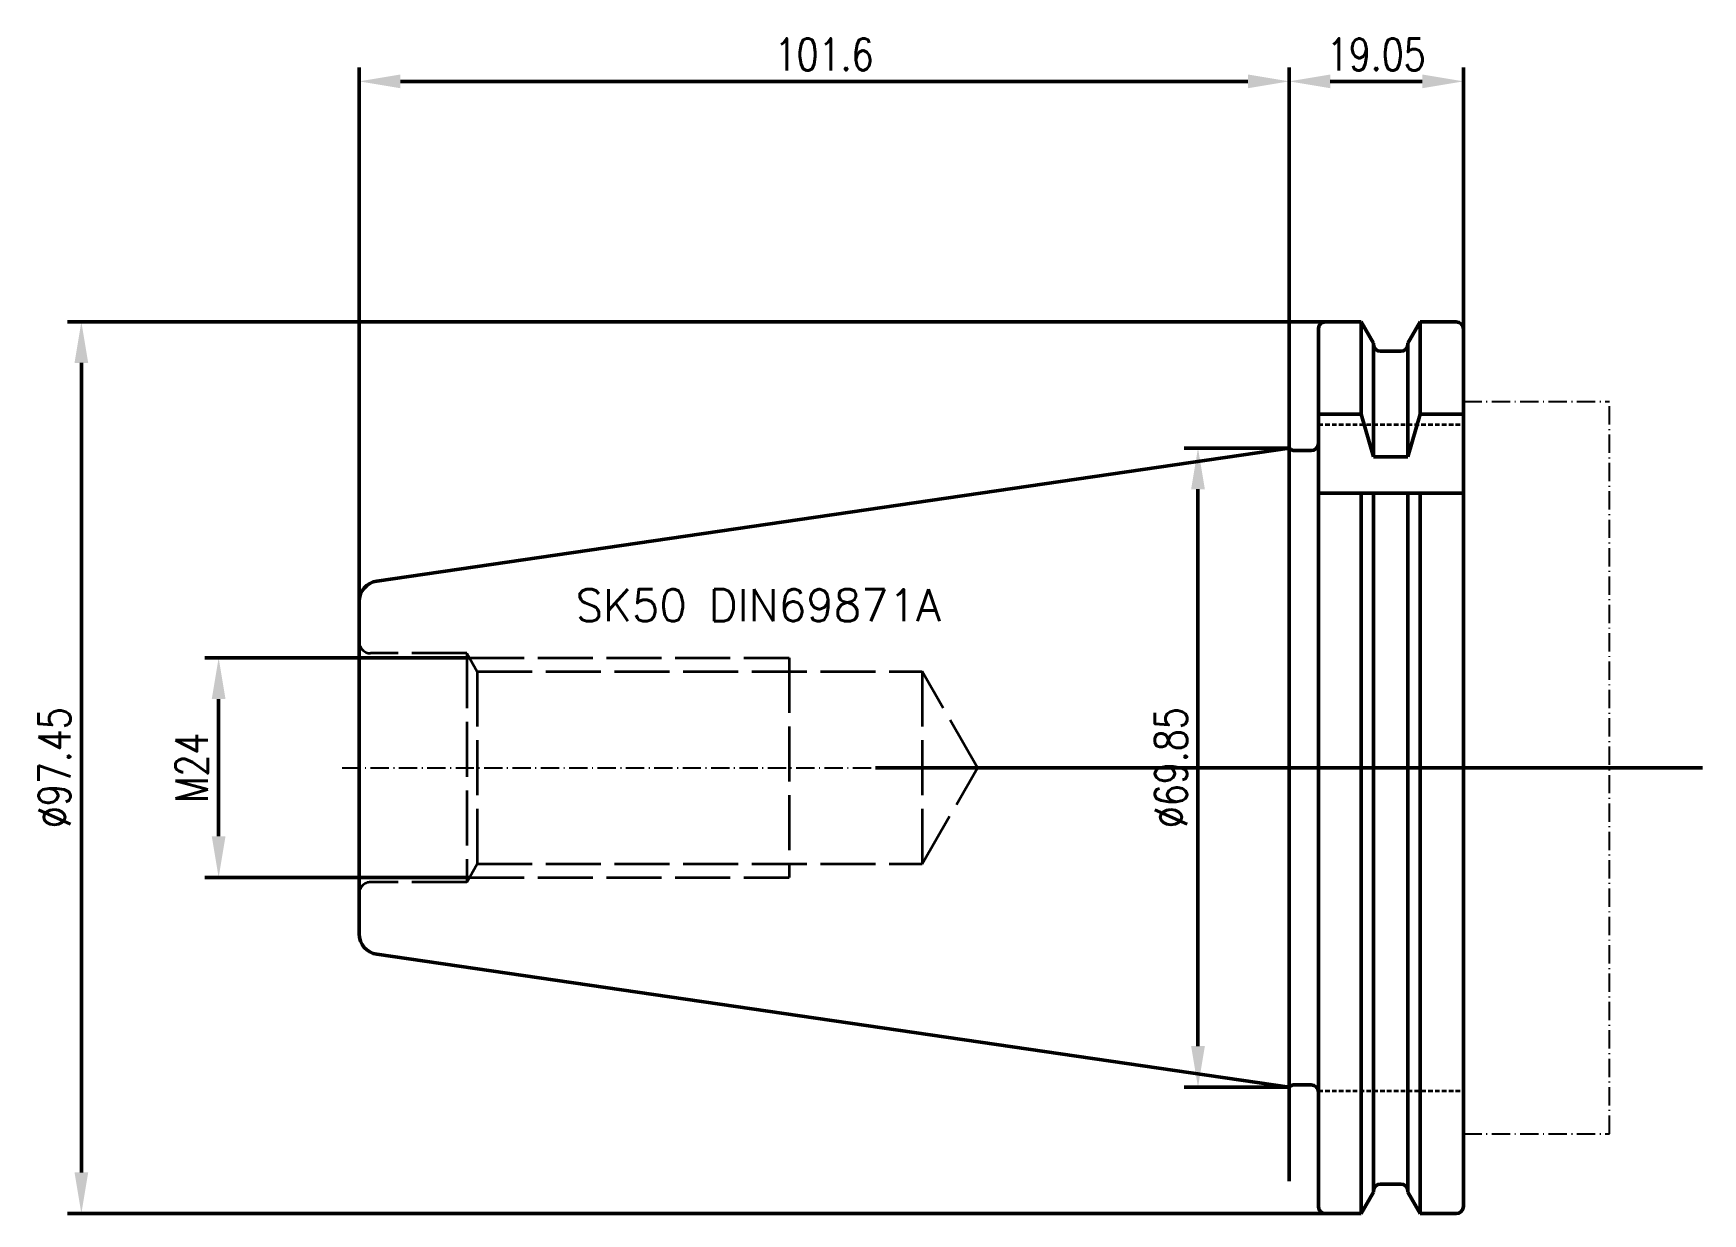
# Model space of a CAD drawing. Header units: millimetres. Extents: x 876 to 1058, y 96 to 225.
import ezdxf

# ---------------------------------------------------------------- set-up
doc = ezdxf.new("R2010")
doc.units = ezdxf.units.MM
doc.header["$LTSCALE"] = 2
for name, pattern in [('CENTER', [1.5, 1, -0.25, 0, -0.25]), ('DASH', [3.75, 3, -0.75]), ('HIDDEN', [0.375, 0.25, -0.125]), ('LONGDASH_DASH', [10.5, 6, -0.75, 3, -0.75])]:
    doc.linetypes.add(name, pattern=pattern)
for name, color, linetype, lineweight in [('1', 4, 'Continuous', 50), ('4', 2, 'LONGDASH_DASH', 25), ('6', 5, 'Continuous', 35), ('SK2', 7, 'Continuous', 25), ('SK3', 1, 'DASH', 35)]:
    doc.layers.add(name, color=color, linetype=linetype, lineweight=lineweight)
doc.styles.add('SIMPLEX', font='simplex.shx', dxfattribs={"width": 0.8})
doc.dimstyles.new('WALTER_1', dxfattribs={"dimtxt": 3.5, "dimasz": 4.5, "dimexe": 1.5, "dimexo": 0, "dimgap": 1.2, "dimtad": 1, "dimdec": 3, "dimdsep": 46, "dimtxsty": 'SIMPLEX', "dimcen": 2.5, "dimazin": 2, "dimtfac": 1, "dimtdec": 3, "dimtmove": 0, "dimatfit": 0, "dimfxl": 1.25, "dimtolj": 1, "dimarcsym": 0})

# ---------------------------------------------------------------- blocks, each defined once
blk = doc.blocks.new('*D1')
at = {"layer": 'Defpoints', "color": 0, "transparency": 16777216}
for p in [(-101.6, 75), (0, 34.92), (-101.6, 18.16)]:
    blk.add_point(p, dxfattribs=at)
at = {"layer": 'SK2', "color": 0, "lineweight": -2, "transparency": 16777216}
for p, q in [((-101.6, 18.16), (-101.6, 76.5)), ((-4.5, 75), (-97.1, 75)), ((0, 34.92), (0, 76.5))]:
    blk.add_line(p, q, dxfattribs=at)
at = {"layer": 'SK2', "color": 0, "transparency": 16777216}
for points in [[(-97.1, 75.75), (-97.1, 74.25), (-101.6, 75)], [(-4.5, 75.75), (-4.5, 74.25), (0, 75)]]:
    blk.add_solid(points, dxfattribs=at)
at = {"layer": 'SK2', "color": 0, "transparency": 16777216, "insert": (-50.8, 77.95), "char_height": 3.5, "attachment_point": 5, "style": 'SIMPLEX'}
blk.add_mtext('\\A1;101.6', dxfattribs=at)
blk = doc.blocks.new('*D2')
at = {"layer": 'Defpoints', "color": 0, "transparency": 16777216}
for p in [(-9.95, 34.925), (0, 34.925), (0, -34.925)]:
    blk.add_point(p, dxfattribs=at)
at = {"layer": 'SK2', "color": 0, "lineweight": -2, "transparency": 16777216}
for p, q in [((0, 34.925), (-11.45, 34.925)), ((-9.95, -30.425), (-9.95, 30.425)), ((0, -34.925), (-11.45, -34.925))]:
    blk.add_line(p, q, dxfattribs=at)
at = {"layer": 'SK2', "color": 0, "transparency": 16777216}
for points in [[(-10.7, 30.425), (-9.2, 30.425), (-9.95, 34.925)], [(-10.7, -30.425), (-9.2, -30.425), (-9.95, -34.925)]]:
    blk.add_solid(points, dxfattribs=at)
at = {"layer": 'SK2', "color": 0, "transparency": 16777216, "insert": (-12.9, 0), "char_height": 3.5, "attachment_point": 5, "rotation": 90, "style": 'SIMPLEX'}
blk.add_mtext('\\A1;%%C69.85', dxfattribs=at)
blk = doc.blocks.new('*D3')
at = {"layer": 'Defpoints', "color": 0, "transparency": 16777216}
for p in [(19.05, 75), (19.05, 47.925), (0, 34.925)]:
    blk.add_point(p, dxfattribs=at)
at = {"layer": 'SK2', "color": 0, "lineweight": -2, "transparency": 16777216}
for p, q in [((0, 34.925), (0, 76.5)), ((4.5, 75), (14.55, 75)), ((19.05, 47.925), (19.05, 76.5))]:
    blk.add_line(p, q, dxfattribs=at)
at = {"layer": 'SK2', "color": 0, "transparency": 16777216}
for points in [[(4.5, 75.75), (4.5, 74.25), (0, 75)], [(14.55, 75.75), (14.55, 74.25), (19.05, 75)]]:
    blk.add_solid(points, dxfattribs=at)
at = {"layer": 'SK2', "color": 0, "transparency": 16777216, "insert": (9.525, 77.95), "char_height": 3.5, "attachment_point": 5, "style": 'SIMPLEX'}
blk.add_mtext('\\A1;19.05', dxfattribs=at)
blk = doc.blocks.new('*D4')
at = {"layer": 'Defpoints', "color": 0, "transparency": 16777216}
for p in [(-116.95, 12), (-89.56127, 12), (-89.56127, -12)]:
    blk.add_point(p, dxfattribs=at)
at = {"layer": 'SK2', "color": 0, "lineweight": -2, "transparency": 16777216}
for p, q in [((-89.56127, 12), (-118.45, 12)), ((-116.95, -7.5), (-116.95, 7.5)), ((-89.56127, -12), (-118.45, -12))]:
    blk.add_line(p, q, dxfattribs=at)
at = {"layer": 'SK2', "color": 0, "transparency": 16777216}
for points in [[(-117.7, 7.5), (-116.2, 7.5), (-116.95, 12)], [(-117.7, -7.5), (-116.2, -7.5), (-116.95, -12)]]:
    blk.add_solid(points, dxfattribs=at)
at = {"layer": 'SK2', "color": 0, "transparency": 16777216, "insert": (-119.9, 0), "char_height": 3.5, "attachment_point": 5, "rotation": 90, "style": 'SIMPLEX'}
blk.add_mtext('\\A1;M24', dxfattribs=at)
blk = doc.blocks.new('*D5')
at = {"layer": 'Defpoints', "color": 0, "transparency": 16777216}
for p in [(-131.95, 48.725), (4, 48.725), (4, -48.725)]:
    blk.add_point(p, dxfattribs=at)
at = {"layer": 'SK2', "color": 0, "lineweight": -2, "transparency": 16777216}
for p, q in [((4, 48.725), (-133.45, 48.725)), ((-131.95, -44.225), (-131.95, 44.225)), ((4, -48.725), (-133.45, -48.725))]:
    blk.add_line(p, q, dxfattribs=at)
at = {"layer": 'SK2', "color": 0, "transparency": 16777216}
for points in [[(-132.7, 44.225), (-131.2, 44.225), (-131.95, 48.725)], [(-132.7, -44.225), (-131.2, -44.225), (-131.95, -48.725)]]:
    blk.add_solid(points, dxfattribs=at)
at = {"layer": 'SK2', "color": 0, "transparency": 16777216, "insert": (-134.9, 0), "char_height": 3.5, "attachment_point": 5, "rotation": 90, "style": 'SIMPLEX'}
blk.add_mtext('\\A1;%%C97.45', dxfattribs=at)
blk = doc.blocks.new('CENTER2')
at = {"layer": '1', "color": 1}
for p, q in [((0, 45.18), (0, -45.18)), ((45.18, 0), (-45.18, 0))]:
    blk.add_line(p, q, dxfattribs=at)
blk = doc.blocks.new('DIN69A50')
at = {"layer": '1', "color": 4, "linetype": 'Continuous'}
for p, q in [((3.2, 47.925), (3.2, 0)), ((4, 48.725), (7.8683, 48.725)), ((7.8683, 48.725), (7.8683, 38.6142)), ((9.225, 46.375), (7.8683, 48.725)), ((12.975, 46.375), (14.3317, 48.725)), ((14.3317, 48.725), (14.3317, 38.6142)), ((14.3317, 48.725), (18.25, 48.725)), ((19.05, -0.3867), (19.05, 47.925)), ((9.225, 46.375), (9.225, 33.9781)), ((12.975, 46.375), (12.975, 33.9781)), ((9.975, 45.5), (12.225, 45.5)), ((3.2, 38.6142), (7.8683, 38.6142)), ((7.8683, 38.6142), (9.225, 33.9781)), ((12.975, 33.9781), (14.3317, 38.6142)), ((14.3317, 38.6142), (19.05, 38.6142)), ((-99.6747, 20.389), (0, 34.925)), ((0, 34.925), (0, 0)), ((0.6037, 34.65), (2.4, 34.65)), ((9.225, 33.9781), (12.975, 33.9781)), ((3.2, 30), (19.05, 30)), ((7.8683, 30), (7.8683, 0)), ((9.225, 30), (9.225, 0)), ((12.975, 30), (12.975, 0)), ((14.3317, 30), (14.3317, 0)), ((-101.6, 18.1626), (-101.6, -18.1626)), ((0, -34.925), (0, 0)), ((3.2, -47.925), (3.2, 0)), ((7.8683, -48.725), (7.8683, 0)), ((9.225, -46.375), (9.225, 0)), ((12.975, -46.375), (12.975, 0)), ((14.3317, -48.725), (14.3317, 0)), ((19.05, -0.2518), (19.05, -47.925)), ((-99.6747, -20.389), (0, -34.925)), ((0.6037, -34.65), (2.4, -34.65)), ((9.975, -45.5), (12.225, -45.5)), ((9.225, -46.375), (7.8683, -48.725)), ((12.975, -46.375), (14.3317, -48.725)), ((4, -48.725), (7.8683, -48.725)), ((14.3317, -48.725), (18.25, -48.725))]:
    blk.add_line(p, q, dxfattribs=at)
for centre, radius, start, end in [((4, 47.925), 0.8, 90, 180), ((18.25, 47.925), 0.8, 0, 90), ((9.975, 46.25), 0.75, 180, 270), ((12.225, 46.25), 0.75, 270, 0), ((0.6036, 35.45), 0.8, 221.014038, 270.002484), ((2.4, 35.45), 0.8, 270, 0), ((-99.35, 18.1626), 2.25, 98.296514, 179.998377), ((-99.3501, -18.1626), 2.2499, 179.999975, 261.704646), ((0.6036, -35.45), 0.8, 89.997516, 138.985962), ((2.4, -35.45), 0.8, 0, 90), ((9.975, -46.25), 0.75, 90, 180), ((12.225, -46.25), 0.75, 0, 90), ((4, -47.925), 0.8, 180, 270), ((18.25, -47.925), 0.8, 270, 0)]:
    blk.add_arc(centre, radius, start, end, dxfattribs=at)
at = {"layer": '4', "color": 2, "linetype": 'CENTER'}
for p, q in [((19.05, 40), (35, 40)), ((35, -40), (35, 40)), ((-103.4531, 0), (-20.95, 0)), ((-6.95, 0), (19.05, 0)), ((19.05, -40), (35, -40))]:
    blk.add_line(p, q, dxfattribs=at)
at = {"layer": 'SK3', "color": 1, "linetype": 'HIDDEN'}
for p, q in [((3.2, 37.5), (19.05, 37.5)), ((3.2, -35.3), (19.05, -35.3))]:
    blk.add_line(p, q, dxfattribs=at)
at = {"layer": 'SK3'}
for p, q in [((-89.85, 12.5053), (-100.35, 12.5053)), ((-89.85, 12.5053), (-89.85, -12.5053)), ((-89.85, 12.5053), (-88.6922, 10.5)), ((-89.5613, 12), (-54.6, 12)), ((-54.6, 12), (-54.6, -12)), ((-88.6922, 10.5), (-88.6922, -10.5)), ((-88.6922, 10.5), (-40.1, 10.5)), ((-40.1, 10.5), (-40.1, -10.5)), ((-34.0378, 0), (-40.0999, 10.5)), ((-40.1, -10.5), (-34.0378, 0)), ((-89.85, -12.5053), (-88.6922, -10.5)), ((-88.6922, -10.5), (-40.1, -10.5)), ((-89.85, -12.5053), (-100.35, -12.5053)), ((-89.5613, -12), (-54.6, -12))]:
    blk.add_line(p, q, dxfattribs=at)
for centre, start, end in [((-100.35, 13.7553), 180, 270), ((-100.35, -13.7553), 90, 180)]:
    blk.add_arc(centre, 1.25, start, end, dxfattribs=at)
at = {"layer": '6', "style": 'SIMPLEX'}
blk.add_text('SK50 DIN69871A', height=3.5, dxfattribs=at).set_placement((-77.95, 16))
at = {"layer": 'SK2'}
for base, p2, picture, middle in [((-101.6, 75), (-101.6, 18.1626), '*D1', (-50.8, 77.95)), ((19.05, 75), (19.05, 47.925), '*D3', (9.525, 77.95))]:
    dim = blk.add_linear_dim(base=base, p1=(0, 34.925), p2=p2, dimstyle='WALTER_1', dxfattribs=at)
    dim.commit()
    dim.dimension.update_dxf_attribs({"geometry": picture, "text_midpoint": middle})
for base, p1, p2, text, picture, middle in [((-131.95, 48.725), (4, -48.725), (4, 48.725), '%%C97.45', '*D5', (-134.9, 0)), ((-9.95, 34.925), (0, -34.925), (0, 34.925), '%%C69.85', '*D2', (-12.9, 0)), ((-116.95, 12), (-89.5613, -12), (-89.5613, 12), 'M24', '*D4', (-119.9, 0))]:
    dim = blk.add_linear_dim(base=base, p1=p1, p2=p2, angle=90, text=text, dimstyle='WALTER_1', dxfattribs=at)
    dim.commit()
    dim.dimension.update_dxf_attribs({"geometry": picture, "text_midpoint": middle})

msp = doc.modelspace()

# ---------------------------------------------------------------- block references
at = {"layer": '1'}
for name in ['DIN69A50', 'CENTER2']:
    msp.add_blockref(name, (1013.06, 144.34), dxfattribs=at)

doc.saveas('drawing.dxf')
